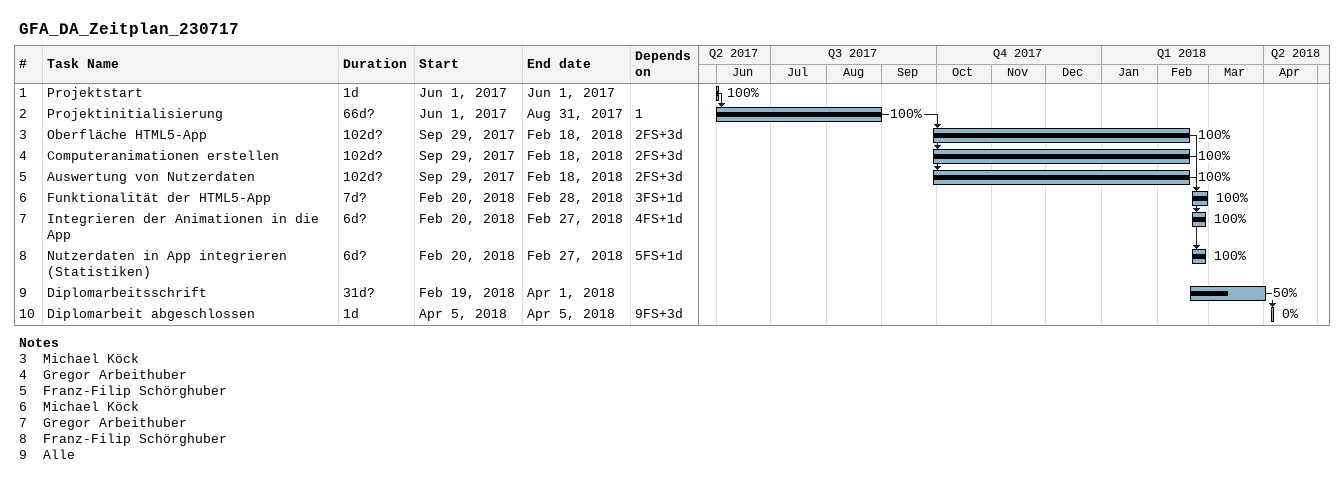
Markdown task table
GFA_DA_Zeitplan_230717

| ID | Task | Duration | Start | Finish | Predecessors | % complete |
|---|---|---|---|---|---|---|
| 1 | Projektstart | 1d | 2017-06-01 | 2017-06-01 |  | 100 |
| 2 | Projektinitialisierung | 66d? | 2017-06-01 | 2017-08-31 | 1 | 100 |
| 3 | Oberfläche HTML5-App | 102d? | 2017-09-29 | 2018-02-18 | 2FS+3d | 100 |
| 4 | Computeranimationen erstellen | 102d? | 2017-09-29 | 2018-02-18 | 2FS+3d | 100 |
| 5 | Auswertung von Nutzerdaten | 102d? | 2017-09-29 | 2018-02-18 | 2FS+3d | 100 |
| 6 | Funktionalität der HTML5-App | 7d? | 2018-02-20 | 2018-02-28 | 3FS+1d | 100 |
| 7 | Integrieren der Animationen in die App | 6d? | 2018-02-20 | 2018-02-27 | 4FS+1d | 100 |
| 8 | Nutzerdaten in App integrieren (Statistiken) | 6d? | 2018-02-20 | 2018-02-27 | 5FS+1d | 100 |
| 9 | Diplomarbeitsschrift | 31d? | 2018-02-19 | 2018-04-01 |  | 50 |
| 10 | Diplomarbeit abgeschlossen | 1d | 2018-04-05 | 2018-04-05 | 9FS+3d | 0 |

Notes
- 3: Michael Köck
- 4: Gregor Arbeithuber
- 5: Franz-Filip Schörghuber
- 6: Michael Köck
- 7: Gregor Arbeithuber
- 8: Franz-Filip Schörghuber
- 9: Alle
